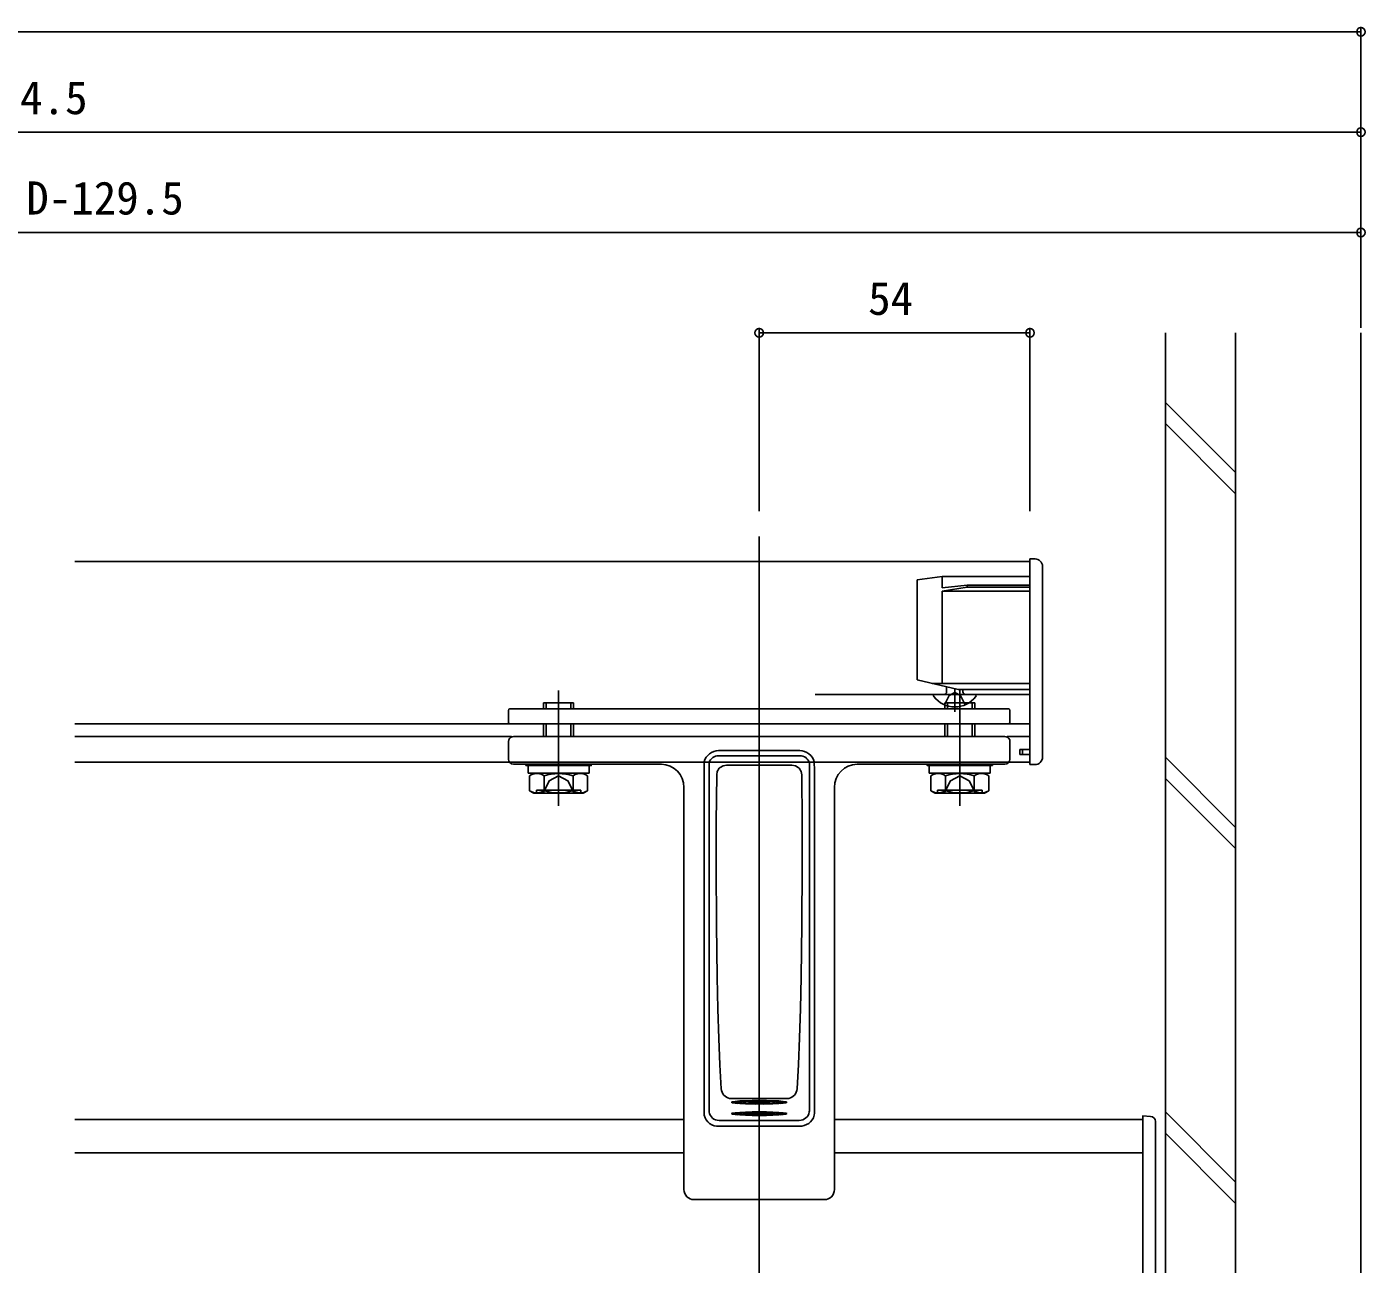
# Model space of a CAD drawing. Units: millimetres, scale not verified. Extents: x -693 to 693, y -1120 to 1121.
# Drawn here: x 86.7 to 353.6, y -789.4 to -542.8 of the extents above; entities that cross this region are included whole.
import ezdxf
from ezdxf.enums import TextEntityAlignment as Align

# ---------------------------------------------------------------- set-up
doc = ezdxf.new("R2010")
doc.units = ezdxf.units.MM
doc.header["$LTSCALE"] = 6
for name, color, linetype in [('0-3_YKK_12', 2, 'Continuous'), ('0-4_YKK_13', 4, 'Continuous'), ('0-6_YKK_D', 6, 'Continuous'), ('0-8_YSS_K', 3, 'Continuous')]:
    doc.layers.add(name, color=color, linetype=linetype)
doc.styles.add('ＭＳ ゴシック', font='')
doc.styles.get('ＭＳ ゴシック').set_extended_font_data('MS Gothic')

msp = doc.modelspace()

# ---------------------------------------------------------------- linework, layer by layer
at = {"layer": '0-3_YKK_12'}
for p, q in [((232.788, -783.211), (232.788, -644.337)), ((286.788, -649.337), (96.288, -649.337)), ((286.788, -649.337), (286.788, -689.337)), ((243.932, -675.837), (286.788, -675.837)), ((183.088, -681.719), (96.288, -681.719)), ((286.788, -681.719), (282.488, -681.719)), ((183.365, -684.214), (96.288, -684.214)), ((286.788, -684.214), (282.212, -684.214)), ((286.788, -689.337), (96.288, -689.337)), ((217.788, -760.57), (96.288, -760.57)), ((309.288, -760.57), (247.788, -760.57)), ((217.788, -767.235), (96.288, -767.235)), ((309.288, -767.235), (247.788, -767.235)), ((232.788, -1010.57), (232.788, -776.193))]:
    msp.add_line(p, q, dxfattribs=at)
at = {"layer": '0-4_YKK_13'}
for p, q in [((286.788, -648.837), (287.788, -648.837)), ((286.788, -652.337), (286.788, -648.837)), ((289.288, -688.337), (289.288, -650.337)), ((264.288, -653.037), (269.288, -652.337)), ((264.288, -672.937), (264.288, -653.037)), ((269.288, -652.337), (269.288, -654.602)), ((269.288, -652.337), (286.788, -652.337)), ((286.788, -669.637), (286.788, -652.337)), ((269.288, -654.602), (274.288, -654.067)), ((274.288, -654.49), (269.288, -655.236)), ((269.288, -655.236), (269.288, -673.637)), ((269.288, -655.236), (286.788, -655.236)), ((274.288, -654.067), (286.788, -654.067)), ((274.288, -654.49), (274.288, -654.067)), ((274.288, -654.49), (286.788, -654.49)), ((286.788, -689.837), (286.788, -669.637)), ((192.78, -698.046), (192.78, -675.046)), ((272.431, -674.837), (264.288, -672.937)), ((286.788, -673.637), (267.288, -673.637)), ((270.153, -675.337), (270.153, -674.305)), ((271.788, -679.337), (271.788, -674.687)), ((272.431, -674.837), (286.788, -674.837)), ((272.795, -698.046), (272.795, -675.046)), ((273.423, -675.337), (273.423, -674.837)), ((189.78, -678.719), (189.78, -677.546)), ((195.78, -677.546), (189.78, -677.546)), ((190.32, -678.719), (190.32, -677.546)), ((195.24, -678.719), (195.24, -677.546)), ((195.78, -678.719), (195.78, -677.546)), ((275.763, -675.837), (267.812, -675.837)), ((269.795, -678.719), (269.795, -677.546)), ((269.795, -677.546), (275.795, -677.546)), ((270.335, -678.719), (270.335, -677.546)), ((275.255, -678.719), (275.255, -677.546)), ((275.795, -678.719), (275.795, -677.546)), ((182.788, -681.419), (182.788, -679.019)), ((183.088, -678.719), (282.488, -678.719)), ((282.788, -681.419), (282.788, -679.019)), ((183.088, -681.719), (282.488, -681.719)), ((189.78, -684.2), (189.78, -681.719)), ((190.32, -684.2), (190.32, -681.719)), ((195.24, -684.2), (195.24, -681.719)), ((195.78, -684.2), (195.78, -681.719)), ((269.795, -684.2), (269.795, -681.719)), ((270.335, -684.2), (270.335, -681.719)), ((275.255, -684.2), (275.255, -681.719)), ((275.795, -684.2), (275.795, -681.719)), ((182.788, -688.736), (182.788, -685.237)), ((184.788, -684.231), (280.788, -684.231)), ((190.32, -684.2), (190.317, -684.231)), ((195.24, -684.2), (195.244, -684.231)), ((195.775, -684.231), (195.78, -684.2)), ((269.8, -684.231), (269.795, -684.2)), ((270.335, -684.2), (270.332, -684.231)), ((275.255, -684.2), (275.258, -684.231)), ((282.788, -685.237), (282.788, -688.736)), ((224.701, -687.05), (240.875, -687.05)), ((240.875, -688.054), (224.701, -688.054)), ((286.788, -686.837), (284.788, -686.837)), ((284.788, -686.837), (284.788, -687.837)), ((284.788, -687.837), (286.788, -687.837)), ((285.288, -686.837), (285.288, -687.837)), ((182.788, -688.737), (182.788, -688.736)), ((183.788, -689.737), (183.787, -689.737)), ((213.011, -689.737), (183.788, -689.737)), ((186.28, -690.024), (186.28, -689.737)), ((186.724, -690.024), (198.905, -690.024)), ((186.724, -691.546), (186.724, -690.024)), ((198.905, -691.546), (198.905, -690.024)), ((213.011, -689.737), (213.024, -689.737)), ((213.024, -689.737), (213.024, -689.737)), ((213.024, -689.737), (213.274, -689.743)), ((221.788, -690.285), (221.81, -690.027)), ((221.807, -690.027), (221.807, -689.262)), ((222.788, -689.473), (222.788, -758.81)), ((224.319, -691.901), (224.433, -691.211)), ((226.277, -689.936), (226.277, -689.935)), ((226.277, -689.935), (239.298, -689.935)), ((241.142, -691.211), (241.256, -691.901)), ((242.788, -689.473), (242.788, -689.526)), ((242.788, -758.81), (242.788, -689.473)), ((243.768, -689.262), (243.768, -690.027)), ((252.301, -689.743), (252.552, -689.737)), ((252.552, -689.737), (252.564, -689.737)), ((252.552, -689.737), (252.552, -689.737)), ((252.564, -689.737), (281.787, -689.737)), ((278.852, -690.024), (266.67, -690.024)), ((266.67, -691.546), (266.67, -690.024)), ((278.852, -691.546), (278.852, -690.024)), ((279.295, -690.024), (279.295, -689.737)), ((281.788, -689.737), (281.787, -689.737)), ((282.788, -688.736), (282.788, -688.737)), ((286.788, -689.837), (287.788, -689.837)), ((186.724, -691.546), (198.905, -691.546)), ((187.007, -692.046), (187.873, -691.546)), ((187.007, -695.046), (187.007, -692.046)), ((187.873, -691.546), (197.688, -691.546)), ((189.894, -695.031), (189.894, -692.061)), ((195.667, -695.031), (195.667, -692.061)), ((198.554, -692.046), (197.688, -691.546)), ((198.554, -695.046), (198.554, -692.046)), ((278.852, -691.546), (266.67, -691.546)), ((267.022, -692.046), (267.888, -691.546)), ((267.022, -695.046), (267.022, -692.046)), ((277.703, -691.546), (267.888, -691.546)), ((269.908, -695.031), (269.908, -692.061)), ((275.682, -695.031), (275.682, -692.061)), ((278.569, -692.046), (277.703, -691.546)), ((278.569, -695.046), (278.569, -692.046)), ((187.007, -695.046), (187.873, -695.546)), ((197.688, -695.546), (187.873, -695.546)), ((188.349, -694.946), (197.212, -694.946)), ((188.349, -695.546), (188.349, -694.946)), ((197.212, -695.546), (197.212, -694.946)), ((198.554, -695.046), (197.688, -695.546)), ((217.791, -694.365), (217.781, -694.357)), ((217.788, -760.655), (217.788, -694.726)), ((247.795, -694.357), (247.785, -694.365)), ((247.788, -694.726), (247.788, -760.655)), ((267.022, -695.046), (267.888, -695.546)), ((267.888, -695.546), (277.703, -695.546)), ((277.227, -694.946), (268.363, -694.946)), ((268.363, -695.546), (268.363, -694.946)), ((277.227, -695.546), (277.227, -694.946)), ((278.569, -695.046), (277.703, -695.546)), ((225.289, -754.816), (225.191, -754.429)), ((240.384, -754.429), (240.287, -754.816)), ((227.244, -756.386), (227.237, -756.386)), ((227.244, -756.386), (238.332, -756.386)), ((232.288, -757.366), (232.288, -757.434)), ((233.288, -757.366), (232.288, -757.366)), ((232.288, -757.486), (232.288, -757.434)), ((233.288, -757.434), (233.288, -757.366)), ((233.288, -757.486), (233.288, -757.434)), ((238.339, -756.386), (238.332, -756.386)), ((217.788, -774.55), (217.788, -760.655)), ((222.788, -758.81), (222.807, -759.071)), ((232.288, -759.635), (232.288, -759.703)), ((233.288, -759.635), (232.288, -759.635)), ((232.288, -759.755), (232.288, -759.703)), ((233.288, -759.703), (233.288, -759.635)), ((233.288, -759.755), (233.288, -759.703)), ((242.769, -759.071), (242.788, -758.81)), ((247.788, -760.655), (247.788, -774.55)), ((224.788, -760.741), (240.788, -760.741)), ((240.788, -761.905), (224.788, -761.905)), ((311.788, -760.963), (311.788, -766.972)), ((309.288, -767.235), (309.288, -799.37)), ((311.788, -766.972), (311.788, -768.37)), ((311.788, -768.37), (311.788, -799.37)), ((219.787, -776.549), (245.789, -776.549))]:
    msp.add_line(p, q, dxfattribs=at)
for points in [[(269.713, -677.914), (270.643, -676.048), (271.788, -675.44)], [(273.863, -677.914), (272.933, -676.048), (271.788, -675.44)], [(189.786, -684.231), (189.78, -684.2), (195.78, -684.2)], [(275.79, -684.231), (275.795, -684.2), (269.795, -684.2)], [(186.28, -690.024), (199.28, -690.024), (199.28, -689.737)], [(221.816, -759.736), (221.788, -759.339), (221.788, -690.285)], [(224.992, -690.402), (225.615, -690.047), (226.277, -689.935)], [(239.298, -689.935), (240.005, -690.063), (240.584, -690.402)], [(242.796, -689.492), (242.791, -689.478), (242.789, -689.474), (242.789, -689.473), (242.789, -689.473), (242.788, -689.471), (242.788, -689.47), (242.788, -689.47), (242.788, -689.47), (242.788, -689.47), (242.788, -689.47), (242.788, -689.473)], [(243.766, -690.027), (243.788, -690.285), (243.788, -759.339), (243.759, -759.736)], [(279.295, -690.024), (266.295, -690.024), (266.295, -689.737)], [(189.68, -695.546), (190.927, -693.046), (192.78, -692.061)], [(195.88, -695.546), (194.634, -693.046), (192.78, -692.061)], [(225.191, -754.429), (224.954, -749.707), (224.744, -744.438), (224.562, -738.596), (224.413, -732.223), (224.259, -721.783), (224.201, -710.228), (224.227, -701.315), (224.319, -691.901)], [(241.256, -691.901), (241.348, -701.282), (241.375, -710.228), (241.317, -721.707), (241.163, -732.223), (241.016, -738.504), (240.836, -744.303), (240.625, -749.631), (240.384, -754.429)], [(269.695, -695.546), (270.941, -693.046), (272.795, -692.061)], [(275.895, -695.546), (274.649, -693.046), (272.795, -692.061)], [(225.287, -754.809), (225.289, -754.814), (225.289, -754.816)], [(240.287, -754.816), (240.288, -754.81), (240.288, -754.809)], [(310.849, -759.965), (309.288, -759.87), (309.288, -767.235)]]:
    msp.add_lwpolyline(points, dxfattribs=at)
for points in [[(232.788, -757.487), (231.364, -757.475), (230.038, -757.44), (228.899, -757.383), (228.025, -757.309), (227.475, -757.224), (227.288, -757.132), (227.475, -757.039), (228.025, -756.954), (228.899, -756.88), (230.038, -756.824), (231.364, -756.788), (232.788, -756.776), (234.211, -756.788), (235.538, -756.824), (236.677, -756.88), (237.551, -756.954), (238.1, -757.039), (238.288, -757.132), (238.1, -757.224), (237.551, -757.309), (236.677, -757.383), (235.538, -757.44), (234.211, -757.475)], [(232.788, -759.756), (231.364, -759.744), (230.038, -759.708), (228.899, -759.652), (228.025, -759.578), (227.475, -759.492), (227.288, -759.4), (227.475, -759.308), (228.025, -759.223), (228.899, -759.149), (230.038, -759.092), (231.364, -759.057), (232.788, -759.045), (234.211, -759.057), (235.538, -759.092), (236.677, -759.149), (237.551, -759.223), (238.1, -759.308), (238.288, -759.4), (238.1, -759.492), (237.551, -759.578), (236.677, -759.652), (235.538, -759.708), (234.211, -759.744)]]:
    msp.add_lwpolyline(points, close=True, dxfattribs=at)
for centre, radius, start, end in [((287.788, -650.337), 1.5, 0, 90), ((267.812, -676.111), 0.274, 90, 217.71409), ((271.788, -673.037), 5.3, 217.71409, 322.28591), ((269.653, -675.337), 0.5, 270, 0), ((273.923, -675.337), 0.5, 180, 270), ((275.763, -676.111), 0.274, 322.28591, 90), ((183.088, -679.019), 0.3, 90, 180), ((282.488, -679.019), 0.3, 0, 90), ((183.088, -681.419), 0.3, 180, 270), ((282.488, -681.419), 0.3, 270, 0), ((183.76, -685.225), 0.973, 104.97101, 180.69202), ((183.945, -686.213), 1.984, 86.39956, 102.79463), ((184.732, -824.09), 139.859, 89.97699, 90.27417), ((280.854, -819.778), 135.546, 89.72199, 90.02781), ((281.641, -686.122), 1.893, 77.07796, 93.95948), ((281.813, -685.226), 0.975, 359.36774, 75.23791), ((224.7, -690.047), 2.997, 89.98739, 164.82025), ((224.699, -690.05), 1.996, 89.93721, 163.18321), ((240.875, -690.047), 2.997, 15.17975, 90.01261), ((240.877, -690.05), 1.996, 16.81679, 90.06279), ((287.788, -688.337), 1.5, 270, 0), ((183.788, -688.736), 1, 180.05168, 269.94902), ((213.135, -694.397), 4.656, 0.39041, 88.2865), ((226.168, -691.812), 1.837, 129.84987, 160.89041), ((239.416, -691.806), 1.826, 19.0187, 50.24102), ((252.422, -694.379), 4.638, 91.49797, 179.82513), ((281.788, -688.736), 1, 270.04501, 359.95428), ((188.436, -694.211), 2.598, 55.86369, 115.45615), ((192.78, -701.168), 9.553, 72.41205, 107.58795), ((197.125, -694.211), 2.598, 64.54385, 124.13631), ((268.45, -694.211), 2.598, 55.86369, 115.45615), ((272.795, -701.168), 9.553, 72.41205, 107.58795), ((277.14, -694.211), 2.598, 64.54385, 124.13631), ((188.436, -692.881), 2.598, 244.54385, 304.13631), ((192.78, -685.924), 9.553, 252.41205, 287.58795), ((197.125, -692.881), 2.598, 235.86369, 295.45615), ((207.99, -694.729), 9.798, 0.01569, 2.17758), ((257.625, -694.73), 9.837, 177.82672, 179.98001), ((268.45, -692.881), 2.598, 244.54385, 304.13631), ((272.795, -685.924), 9.553, 252.41205, 287.58795), ((277.14, -692.881), 2.598, 235.86369, 295.45615), ((227.243, -754.385), 2.001, 192.44053, 269.8109), ((238.333, -754.385), 2.001, 270.18137, 347.56721), ((232.788, -803.292), 46.362, 83.46175, 96.53825), ((232.788, -812.7), 55.503, 85.62599, 94.37401), ((231.951, -756.307), 1.176, 269.29825, 286.64969), ((233.601, -756.475), 1.008, 251.8945, 272.15756), ((224.57, -759.083), 2.83, 193.34206, 274.40997), ((224.771, -758.751), 1.99, 189.26108, 270.4845), ((232.788, -805.561), 46.362, 83.46175, 96.53825), ((232.788, -814.969), 55.503, 85.62599, 94.37401), ((231.951, -758.576), 1.176, 269.29825, 286.64969), ((233.601, -758.744), 1.008, 251.8945, 272.15756), ((240.926, -758.975), 2.933, 267.28847, 344.9595), ((240.802, -758.747), 1.993, 269.59822, 350.65619), ((310.788, -760.963), 1, 0.00015, 86.50017)]:
    msp.add_arc(centre, radius, start, end, dxfattribs=at)
for centre, major_axis, start_param, end_param in [((219.789, -774.548), (1.423, 1.408), 2.3621448, 3.9317231), ((245.787, -774.548), (1.423, -1.408), 5.4930548, 7.0626332)]:
    msp.add_ellipse(centre, major_axis=major_axis, ratio=0.998783, start_param=start_param, end_param=end_param, dxfattribs=at)
at = {"layer": '0-6_YKK_D'}
for p, q in [((352.788, -543.77), (-269.212, -543.77)), ((352.788, -602.77), (352.788, -542.77)), ((352.788, -602.77), (352.788, -562.77)), ((-174.849, -563.77), (352.788, -563.77)), ((-139.713, -583.77), (352.788, -583.77)), ((352.788, -602.77), (352.788, -582.77)), ((232.788, -639.337), (232.788, -602.77)), ((286.788, -639.337), (286.788, -602.77)), ((286.788, -603.77), (232.788, -603.77))]:
    msp.add_line(p, q, dxfattribs=at)
for centre in [(352.788, -543.77), (352.788, -563.77), (352.788, -583.77), (232.788, -603.77), (286.788, -603.77)]:
    msp.add_circle(centre, 0.85, dxfattribs=at)
at = {"layer": '0-8_YSS_K'}
for p, q in [((313.788, -1010.57), (313.788, -603.77)), ((327.788, -603.77), (327.788, -1010.57)), ((352.788, -603.77), (352.788, -1010.57)), ((313.788, -617.627), (327.788, -631.627)), ((313.788, -621.87), (327.788, -635.87)), ((313.788, -688.338), (327.788, -702.338)), ((313.788, -692.581), (327.788, -706.581)), ((313.788, -759.049), (327.788, -773.049)), ((313.788, -763.291), (327.788, -777.291))]:
    msp.add_line(p, q, dxfattribs=at)

# ---------------------------------------------------------------- texts
at = {"layer": '0-6_YKK_D', "style": 'ＭＳ ゴシック'}
for s, p in [('D-94.5', (71.929, -562.17)), ('D-129.5', (86.617, -582.17)), ('54', (254.508, -602.17))]:
    msp.add_text(s, height=6.598, dxfattribs=at).set_placement(p, align=Align.BOTTOM_LEFT)

doc.saveas('drawing.dxf')
